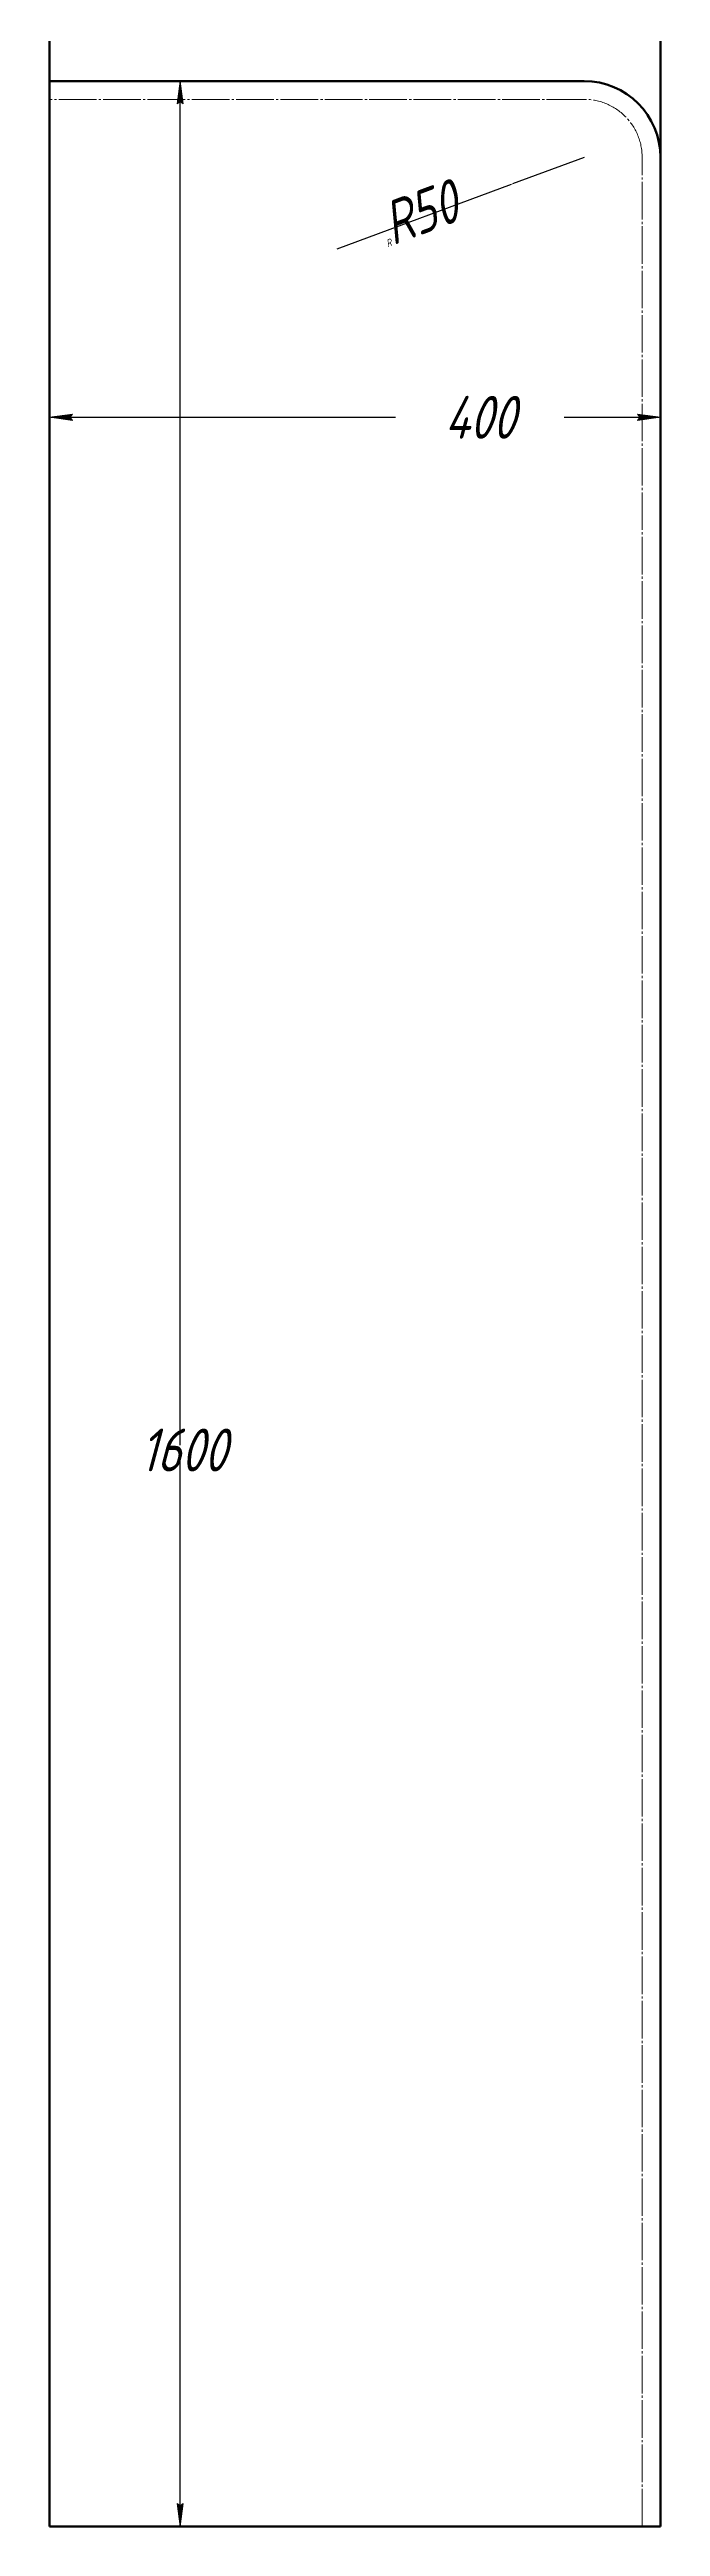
# Model space of a CAD drawing. Header units: millimetres. Extents: x -196 to 3476, y -2003 to 707.
# Drawn here: x 1742 to 2142, y -1995 to -375 of the extents above; entities that cross this region are included whole.
import ezdxf

# ---------------------------------------------------------------- set-up
doc = ezdxf.new("R2010")
doc.units = ezdxf.units.MM
for name, pattern in [('K5LT_AXLED', [29.027779, 24.527779, -1.5, 1.5, -1.5]), ('K5LT_BASIC', [0]), ('K5LT_THIN', [0])]:
    doc.linetypes.add(name, pattern=pattern)
doc.layers.add('Системный слой', color=7, linetype='Continuous')
doc.styles.add('KDIMTEXTSTYLE', font='GOST_AU.SHX', dxfattribs={"width": 0.96, "oblique": 15, "height": 5})
doc.dimstyles.new('KDIMSTYLE (1.00)', dxfattribs={"dimtxt": 5, "dimasz": 1, "dimexe": 2, "dimexo": 0, "dimgap": 1, "dimtad": 1, "dimtxsty": 'KDIMTEXTSTYLE', "dimsah": 1, "dimcen": 0, "dimdle": 1, "dimadec": 0, "dimazin": 0, "dimtfac": 0.667, "dimtmove": 0, "dimatfit": 3, "dimfxl": 1, "dimtvp": 1, "dimtolj": 1, "dimtzin": 0, "dimarcsym": 0})

# ---------------------------------------------------------------- blocks, each defined once
blk = doc.blocks.new('U3')
at = {"layer": 'Системный слой', "color": 150, "linetype": 'K5LT_BASIC', "lineweight": 60, "true_color": 0x0080ff}
for p, q in [((1741.5, -1995.3), (1741.5, 704.7)), ((2141.5, 704.7), (2141.5, -1995.3)), ((2141.5, -1995.3), (1741.5, -1995.3))]:
    blk.add_line(p, q, dxfattribs=at)
blk = doc.blocks.new('KDIMARROW_01')
at = {"layer": 'Системный слой'}
blk.add_hatch(color=0, dxfattribs=at).paths.add_polyline_path([(0, 0), (-15, 2), (-13.5, 0), (-15, -2)])
at = {"layer": 'Системный слой', "color": 0, "linetype": 'K5LT_THIN', "lineweight": 18}
for p, q in [((-13.5, 0), (-15, 2)), ((-15, 2), (0, 0)), ((0, 0), (-15, -2)), ((-15, -2), (-13.5, 0)), ((0, 0), (-1, 0))]:
    blk.add_line(p, q, dxfattribs=at)

msp = doc.modelspace()

# ---------------------------------------------------------------- linework, layer by layer
at = {"layer": 'Системный слой', "color": 150, "linetype": 'K5LT_BASIC', "lineweight": 60, "true_color": 0x0080ff}
for p, q in [((1741.502, -395.254), (1741.502, -1995.254)), ((2091.502, -395.254), (1741.502, -395.254)), ((2141.502, -1995.254), (2141.502, -445.254)), ((1741.502, -1995.254), (2141.502, -1995.254))]:
    msp.add_line(p, q, dxfattribs=at)
at = {"layer": 'Системный слой', "color": 30, "linetype": 'K5LT_AXLED', "lineweight": 18, "true_color": 0xff8000}
for p, q in [((2091.502, -407.254), (1741.502, -407.254)), ((2129.502, -1995.254), (2129.502, -445.254))]:
    msp.add_line(p, q, dxfattribs=at)
at = {"layer": 'Системный слой', "color": 150, "linetype": 'K5LT_BASIC', "lineweight": 60, "true_color": 0x0080ff}
msp.add_arc((2091.502, -445.254), 50, 0, 90, dxfattribs=at)
at = {"layer": 'Системный слой', "color": 30, "linetype": 'K5LT_AXLED', "lineweight": 18, "true_color": 0xff8000}
msp.add_arc((2091.502, -445.254), 38, 0, 90, dxfattribs=at)

# ---------------------------------------------------------------- block references
at = {"layer": 'Системный слой'}
msp.add_blockref('U3', (0, 0), dxfattribs=at)

# ---------------------------------------------------------------- dimensions: what is measured, and where the dimension line sits
at = {"layer": 'Системный слой', "color": 7}
msp.add_linear_dim(base=(1827.07, -395.254), p1=(1741.502, -1995.254), p2=(1741.502, -395.254), angle=90, location=(1829.07, -1290.947), dimstyle='KDIMSTYLE (1.00)', override={"dimexo": 0, "dimtoh": 1, "dimpost": '\\H28.0;\\W0.965;\\Q15;<>', "dimblk1": 'KDIMARROW_01', "dimblk2": 'KDIMARROW_01', "dimse1": 0, "dimse2": 0, "dimclrt": 7, "dimtmove": 1, "dimtolj": 1}, dxfattribs=at).render()
msp.add_linear_dim(base=(2141.502, -615.279), p1=(1741.502, -395.254), p2=(2141.502, -445.254), location=(2023.189, -615.279), dimstyle='KDIMSTYLE (1.00)', override={"dimexo": 0, "dimtoh": 1, "dimpost": '\\H28.0;\\W0.965;\\Q15;<>', "dimblk1": 'KDIMARROW_01', "dimblk2": 'KDIMARROW_01', "dimse1": 0, "dimse2": 0, "dimclrt": 7, "dimtmove": 1, "dimtolj": 1}, dxfattribs=at).render()
msp.add_radius_dim(center=(2091.502, -445.254), radius=50, location=(1983.681, -485.218), dimstyle='KDIMSTYLE (1.00)', override={"dimpost": '\\H28.0;\\W0.965;\\Q15;R<>', "dimblk2": 'KDIMARROW_01', "dimclrt": 7, "dimtolj": 1}, dxfattribs=at).render()

doc.saveas('drawing.dxf')
